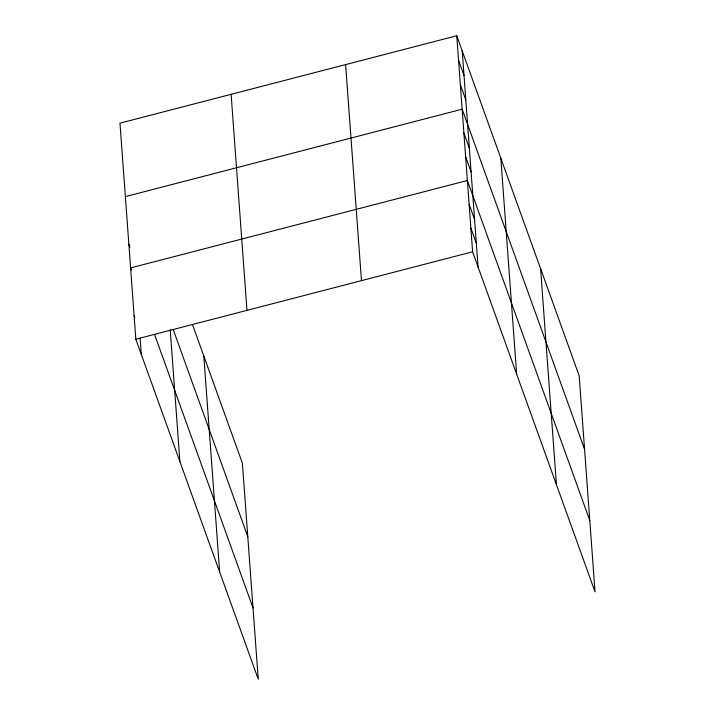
<?xml version="1.0" encoding="UTF-8"?>
<svg xmlns="http://www.w3.org/2000/svg" width="715" height="715" viewBox="0 0 715 715"><rect width="100%" height="100%" fill="white"/><g stroke="black" fill="none" stroke-linecap="round" stroke-linejoin="round"><path stroke-width="1.07" d="M456.751 35.75L472.606 251.796L595.023 591.832L579.168 375.786L456.751 35.75L119.977 123.168L135.832 339.214L258.249 679.25L242.394 463.204L192.549 324.744M125.366 196.616L462.14 109.207L584.557 449.243M135.832 339.214L472.606 251.796M458.547 60.239L464.008 75.424M460.344 84.719L465.805 99.912M463.883 132.972L469.353 148.157M465.626 156.737L471.096 171.922M589.795 520.538L467.369 180.502L130.604 267.911L131.328 269.939M469.112 204.267L474.581 219.46M470.854 228.031L476.324 243.225M173.182 329.427L247.792 536.661M128.852 244.146L129.951 247.184M154.61 334.602L253.021 607.956M134.089 315.449L134.813 317.469M540.576 268.59L556.431 484.636M500.813 158.14L516.668 374.186M462.212 50.944L478.067 266.99M345.613 64.6L361.468 280.646M231.115 94.317L246.97 310.364M203.802 355.999L219.657 572.054M170.224 329.812L179.894 461.604M140.113 338.195L141.302 354.399"/></g></svg>
